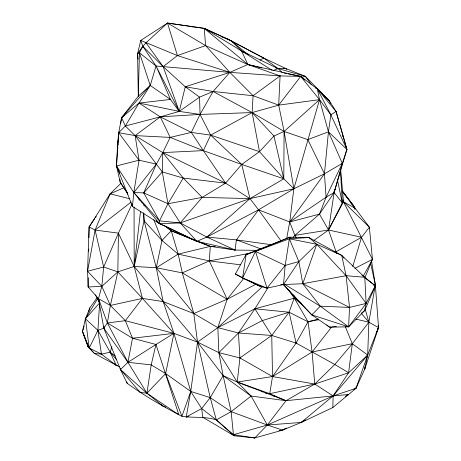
<?xml version="1.0" encoding="UTF-8"?>
<svg xmlns="http://www.w3.org/2000/svg" width="461" height="461" viewBox="0 0 461 461"><rect width="100%" height="100%" fill="white"/><g stroke="black" fill="none" stroke-linecap="round" stroke-linejoin="round"><path stroke-width="0.69" d="M257.18 250.335L235.093 250.075L210.302 246.353L196.841 241.31L159.46 223.643L159.471 220.865L167.983 203.727L183.224 178.079L225.602 183.15L249.948 198.616L258.558 209.813L281.014 240.896M127.881 194.19L120.183 182.228L116.506 165.931L117.538 145.186L118.679 132.728L121.571 117.722L138.288 96.228L137.597 53.66L140.755 40.435L167.516 23.05L205.594 45.599L247.834 64.505L280.086 75.904L278.692 105.125L284.085 131.437L283.786 178.81L293.853 188.762L289.727 221.966L286.609 238.896M88.281 277.678L88.132 286.967L98.493 298.659L110.381 305.453L125.34 320.683L132.503 338.241L127.945 362.3L120.465 369.549L127.127 383.27C144.402 395.809 162.998 406.464 181.922 416.295C193.338 418.069 205.099 416.225 216.307 419.913L233.45 434.7L234.188 435.789L254.789 437.95L282.599 430.13L301.2 422.455L332.836 407.547L355.984 388.335L364.749 369.077L378.527 327.564L375.34 284.742L371.48 260.667M88.714 251.239L88.748 249.096M88.933 237.663L89.106 226.945L110.156 193.822L120.799 183.415M131.927 204.327L118.425 233.157L117.843 271.869L110.381 305.453L107.344 322.948L103.829 328.174L120.465 369.549L140.259 392.461L141.59 392.743M369.347 228.633L369.37 227.215L342.373 191.119M332.836 407.547L333.107 395.907L348.602 372.77L367.688 355.068L378.527 327.564L378.106 325.495M315.399 87.93L317.295 88.892L336.057 111.441L346.92 149.427L342.298 163.355L324.446 173.809L293.853 188.762L258.558 209.813L236.389 239.858L235.093 250.075L196.841 241.31L180.239 222.934L167.983 203.727L162.272 171.89L162.779 152.591L170.172 137.401L191.309 132.411L210.654 135.136L259.491 151.652L283.786 178.81L249.948 198.616L180.239 222.934L159.46 223.643L132.474 206.413L116.506 165.931L118.679 132.728L125.352 126.009L138.997 103.068L150.251 85.481L156.043 66.009L142.801 46.284L140.755 40.435L177.416 55.574L229.855 72.371L280.086 75.904L300.693 76.405L317.295 88.892L329.402 100.855L336.057 111.441L346.92 149.427L334.127 192.583L328.526 230.004L336.524 253.124M138.179 59.365L137.597 53.66L139.447 52.796L150.251 85.481L138.288 96.228L139.447 52.796L142.801 46.284L146.004 42.81L167.516 23.05L204.269 28.375L231.313 40.827L263.704 58.04L285.82 68.528L305.263 76.313L329.402 100.855L330.416 103.512M255.867 284.258L227.135 299.235L182.32 272.877L156.267 267.743L134.209 266.475L117.843 271.869L101.829 286.362L88.132 286.967L87.578 271.258L89.106 226.945L94.661 218.814M365.095 366.368L364.749 369.077L367.688 355.068L368.846 322.222L375.34 284.742L370.598 263.185M283.388 284.466L311.815 314.892L348.625 326.855L364.68 310.61L375.323 285.814L364.789 277.297L346.096 275.701L302.791 283.722L283.515 284.552L267.005 288.142L259.387 286.033L242.578 278.029L235.387 274.041L246.168 254.386L289.957 237.167L308.807 237.496L341.71 255.388L346.096 275.701L349.53 307.406L348.625 326.855L329.482 327.12L311.815 314.892L296.4 299.005L283.302 284.449M165.776 407L163.067 406.141L146.926 393.21L127.945 362.3L103.829 328.174L103.944 326.036M248.185 54.767L231.313 40.827L204.269 28.375L205.594 45.599L229.855 72.371L253.077 95.721L252.132 112.57L259.491 151.652L241.743 164.433L225.602 183.15L202.218 197.389L180.239 222.934L159.471 220.865L133.811 192.554L116.506 165.931L139.049 160.215L156.365 164.122L162.272 171.89L183.224 178.079L202.218 197.389L249.948 198.616L293.853 188.762L319.536 99.651L317.295 88.892L330.877 114.864L346.92 149.427L328.451 131.84L319.536 99.651L300.693 76.405L247.834 64.505L204.269 28.375L167.516 23.05L177.416 55.574L163.142 66.632L156.043 66.009L139.447 52.796M119.382 366.87L94.482 353.501L88.074 346.781L88.172 345.381M280.68 284.725L283.515 284.552L285.18 265.421L289.358 238.81L289.957 237.167L291.191 237.864M89.106 226.945L95.093 230.045L118.425 233.157L103.65 267.017L101.829 286.362L98.493 298.659L103.829 328.174M293.029 237.519L294.879 235.369L319.49 214.123L326.071 197.222L324.446 173.809L328.451 131.84L330.877 114.864L319.536 99.651L278.692 105.125L252.132 112.57L200.045 114.414L179.254 111.389L170.472 99.443L150.251 85.481L121.571 117.722L125.352 126.009L135.119 135.592L139.049 160.215L133.811 192.554L132.474 206.413L131.915 203.681M286.379 428.038L282.599 430.13L267.328 425.019L251.112 396.057L237.242 382.042L239.922 357.949L238.458 332.998L254.893 308.807L267.968 287.727M375.11 286.817L375.34 284.742L373.998 285.18M140.478 211.691L134.209 266.475L142.426 298.394L173.93 333.378L190.733 391.435L201.682 408.527L216.307 419.913L234.188 435.789L202.794 417.309L201.682 408.527L210.222 397.624L223.124 375.652L218.848 352.63L217.857 327.638L227.135 299.235L244.025 278.098M356.244 386.243L355.984 388.335L354.031 389.165M118.425 233.157L134.209 266.475L163.171 301.598L197.527 342.125L223.124 375.652L237.242 382.042L269.731 393.694L314.759 384.059L348.602 372.77L352.325 343.71L345.283 326.607M188.295 416.681L186.227 417.026L190.733 391.435L197.527 342.125L193.799 313.543L182.32 272.877L178.171 254.149L171.233 230.748L170.391 229.595M117.791 148.747L117.538 145.186L118.673 137.441M120.742 123.352L121.571 117.722L124.568 114.703M98.493 298.659L107.344 322.948L132.503 338.241L155.962 344.471L178.845 414.796L146.926 393.21L151.202 364.882L155.962 344.471L173.93 333.378L197.527 342.125L218.848 352.63L239.922 357.949L272.52 376.556L314.759 384.059L333.107 395.907L348.389 394.541L345.324 396.356M284.46 284.23L320.262 306.196L348.625 326.855L366.132 303.43L364.789 277.297L341.71 255.388L316.747 244.249L298.849 261.566L285.18 265.421L267.005 288.142L242.578 278.029L246.168 254.386L255.452 251.378L289.358 238.81L308.807 237.496L316.747 244.249L346.096 275.701L366.132 303.43L364.68 310.61L361.384 313.238M365.026 308.432L368.846 322.222L352.325 343.71L334.819 364.478L314.759 384.059L286.039 400.701L251.112 396.057L231.145 411.661L216.307 419.913L210.222 397.624L197.527 342.125L217.857 327.638L254.893 308.807L271.748 335.464L272.52 376.556L269.731 393.694L286.039 400.701L333.107 395.907L355.984 388.335L367.688 355.068L352.325 343.71L312.097 352.02L272.52 376.556L237.242 382.042L218.848 352.63L238.458 332.998L262.194 320.614L289.082 312.218L308.04 321.79L318.459 319.755M334.6 189.748L334.127 192.583L319.49 214.123L289.727 221.966L258.558 209.813L206.828 237.063L196.841 241.31L171.233 230.748L164.364 225.59M348.602 372.77L334.819 364.478L296.089 343.059L271.748 335.464L238.458 332.998L217.857 327.638L193.799 313.543L163.171 301.598L142.426 298.394L110.381 305.453L101.829 286.362L87.578 271.258L95.093 230.045L110.156 193.822L123.928 187.719M138.288 96.228L138.554 94.828M139.574 391.268L140.259 392.461L146.926 393.21L165.643 373.583L173.93 333.378L163.171 301.598L156.267 267.743L144.08 220.779L143.469 213.005M156.267 267.743L178.171 254.149L210.302 246.353L209.311 260.891L227.135 299.235L193.799 313.543L156.267 267.743L161.99 240.44L171.233 230.748L210.302 246.353L215.281 246.721M143.797 212.942L144.08 220.779L134.209 266.475L134.047 207.006M95.859 353.668L94.482 353.501L88.074 346.781L82.473 331.43L85.441 318.77L89.872 307.89L97.329 297.38M261.669 67.946L247.834 64.505L229.855 72.371L185.282 86.766L179.254 111.389L160.301 116.852L125.352 126.009M239.922 357.949L271.748 335.464L289.082 312.218L294.648 296.803M137.597 53.66L142.801 46.284L163.142 66.632L185.282 86.766L213.068 91.491L252.132 112.57L284.085 131.437L307.81 139.62L328.451 131.84L342.298 163.355L334.127 192.583L326.071 197.222L289.727 221.966L294.879 235.369L296.221 237.813M352.746 266.539L361.562 237.265L369.37 227.215L343.48 201.78L342.869 199.797M88.074 346.781L82.473 331.43L84.167 326.048M88.604 311.93L89.872 307.89M111.89 346.707L110.173 352.181L116.23 365.354L117.659 365.55M165.643 373.583L190.733 391.435L181.922 416.295L165.643 373.583L151.202 364.882L127.945 362.3L107.344 322.948L125.34 320.683L173.93 333.378L132.503 338.241M364.795 277.908L372.465 259.376L369.37 227.215M376.078 333.43L378.527 327.564L368.846 322.222L355.794 319.07M159.471 220.865L143.711 192.9L156.365 164.122L162.779 152.591L203.33 150.626L241.743 164.433L283.786 178.81L273.961 136.03L252.132 112.57L210.654 135.136L203.33 150.626L225.602 183.15L162.779 152.591L135.119 135.592L118.679 132.728L139.049 160.215M326.071 197.222L342.298 163.355M242.578 278.029L255.452 251.378L289.957 237.167M164.652 225.821L159.46 223.643L133.811 192.554L156.365 164.122L135.119 135.592L170.172 137.401L203.33 150.626L191.309 132.411L200.045 114.414L213.068 91.491L229.855 72.371L163.142 66.632L146.004 42.81M109.217 195.689L110.156 193.822L129.933 198.812M340.639 169.498L343.48 201.78L342.269 202.869L328.526 230.004L313.935 240.446M365.642 278.444L375.323 285.814L366.132 303.43L349.53 307.406L320.262 306.196L311.815 314.892M355.033 209.19L354.532 207.853L343.48 201.78L328.526 230.004L294.879 235.369M377.196 330.07L378.527 327.564M363.193 276.289L372.465 259.376L343.48 201.78M272.52 376.556L296.089 343.059L308.04 321.79L318.309 319.029M97.715 298.526L85.441 318.77L89.209 348.072L101.455 354.146L116.23 365.354L114.703 363.85M117.538 145.186L118.333 143.993M283.515 284.552L298.849 261.566L289.358 238.81L316.747 244.249L302.791 283.722L320.262 306.196M95.456 217.65L96.251 216.491M289.727 221.966L324.446 173.809L307.81 139.62M304.928 79.966L300.693 76.405L278.692 105.125L253.077 95.721L213.068 91.491L199.561 97.138L179.254 111.389L138.997 103.068L121.571 117.722M125.34 320.683L142.426 298.394L117.843 271.869L103.65 267.017L87.578 271.258M314.759 384.059L312.097 352.02L331.447 327.247M251.112 396.057L223.124 375.652L231.145 411.661L233.45 434.7L267.328 425.019L301.2 422.455L333.107 395.907L367.688 355.068M133.811 192.554L143.711 192.9L162.272 171.89M259.491 151.652L273.961 136.03L284.085 131.437L319.536 99.651M233.45 434.7L254.789 437.95L267.328 425.019L286.039 400.701L237.242 382.042M217.857 327.638L262.695 286.379M131.206 202.033L95.093 230.045L103.65 267.017M135.119 135.592L160.301 116.852L200.045 114.414L210.654 135.136L241.743 164.433L249.948 198.616L206.828 237.063L180.239 222.934M253.077 95.721L280.086 75.904M284.351 428.909L282.599 430.13L279.118 430.614M304.151 420.501L301.2 422.455L305.487 419.919M330.877 114.864L336.057 111.441M127.945 362.3L155.962 344.471M259.992 60.178L263.704 58.04L278.081 68.614L282.092 72.429M334.404 251.775L335.833 251.902L361.562 237.265L328.526 230.004L319.49 214.123M186.227 417.026L201.682 408.527M346.47 395.532L348.389 394.541M354.866 268.342L372.465 259.376M182.32 272.877L209.311 260.891L250.214 253.204M333.107 395.907L267.328 425.019L231.145 411.661L210.222 397.624L190.733 391.435M273.408 70.441L278.081 68.614L285.82 68.528L286.794 69.576M177.416 55.574L205.594 45.599M103.961 328.197L97.911 330.33L89.209 348.072L82.473 331.43M301.938 77.275L305.263 76.313L311.181 84.351M296.717 299.667L294.297 298.175L254.893 308.807L289.082 312.218L296.089 343.059M94.482 353.501L101.455 354.146L110.173 352.181L115.25 356.025M202.218 197.389L167.983 203.727L143.711 192.9M246.168 254.386L248.289 254.115M330.871 327.016L329.482 327.12L326.745 324.89M332.26 326.912L336.421 326.595M260.805 285.947L259.387 286.033L247.384 280.034M273.016 395.895L274.439 396.028M271.033 244.682L236.389 239.858L206.828 237.063L235.093 250.075M265.709 393.377L268.515 393.659M240.573 264.816L209.311 260.891L178.171 254.149L161.99 240.44L144.08 220.779M283.711 68.182L285.82 68.528M283.918 72.982L286.713 73.553M288.113 73.841L300.693 76.405M189.932 26.242L192.583 26.974M275.35 67.755L305.263 76.313M252.761 437.276L254.789 437.95M221.804 36.903L226.46 38.557L263.704 58.04M236.389 239.858L261.024 248.952M285.18 265.421L255.452 251.378L267.005 288.142M278.081 68.614L241.57 50.952L204.269 28.375M196.841 241.31L165.297 226.092L171.233 230.748M235.387 274.041L242.33 277.51M163.142 66.632L179.254 111.389L156.043 66.009L170.472 99.443L138.997 103.068L160.301 116.852L191.309 132.411M349.53 307.406L302.791 283.722L298.849 261.566M373.445 284.84L375.323 285.814M272.14 70.32L241.57 50.952L231.313 40.827M143.676 205.128L144.858 205.929M243.275 52.174L241.57 50.952L247.834 64.505M361.879 275.194L364.789 277.297M185.282 86.766L199.561 97.138L200.045 114.414M141.072 201.538L142.178 202.356M261.733 391.21L262.851 392.046M230.817 433.202L234.188 435.789M226.46 38.557L227.59 39.427M138.732 199.406L139.856 200.299M350.838 203.52L353.587 205.715L354.941 209.219M288.24 289.491L294.297 298.175L301.471 304.151M324.071 96.274L329.402 100.855M146.926 393.21L120.465 369.549L120.43 368.108M301.748 303.816L296.4 299.005L293.513 294.977M156.262 220.738L159.46 223.643M248.208 386.139L249.171 387.079M161.592 404.625L163.067 406.141M335.833 251.902L337.233 253.498M116.679 359.799L110.173 352.181L97.911 330.33L85.441 318.77L99.634 302.935L97.911 330.33L101.455 354.146M361.09 313.048L368.846 322.222M341.71 255.388L343.941 258.137M343.733 193.522L353.587 205.715L354.601 208.389M162.779 152.591L183.224 178.079M340.466 170.149L342.269 202.869L334.127 192.583L334.052 191.159M342.454 191.01L353.587 205.715L353.869 207.807M127.438 192.825L120.183 182.228L119.981 179.375M294.297 298.175L308.04 321.79L312.097 352.02M95.433 294.81L99.311 302.312M160.301 116.852L170.172 137.401M116.506 165.931L119.681 173.025M153.836 219.707L161.99 240.44M342.298 134.721L343.059 136.715M98.746 300.261L99.409 302.266M337.446 179.911L342.269 202.869M284.085 131.437L293.853 188.762M126.896 381.881L127.127 383.27M335.366 187.696L335.383 189.119"/></g></svg>
